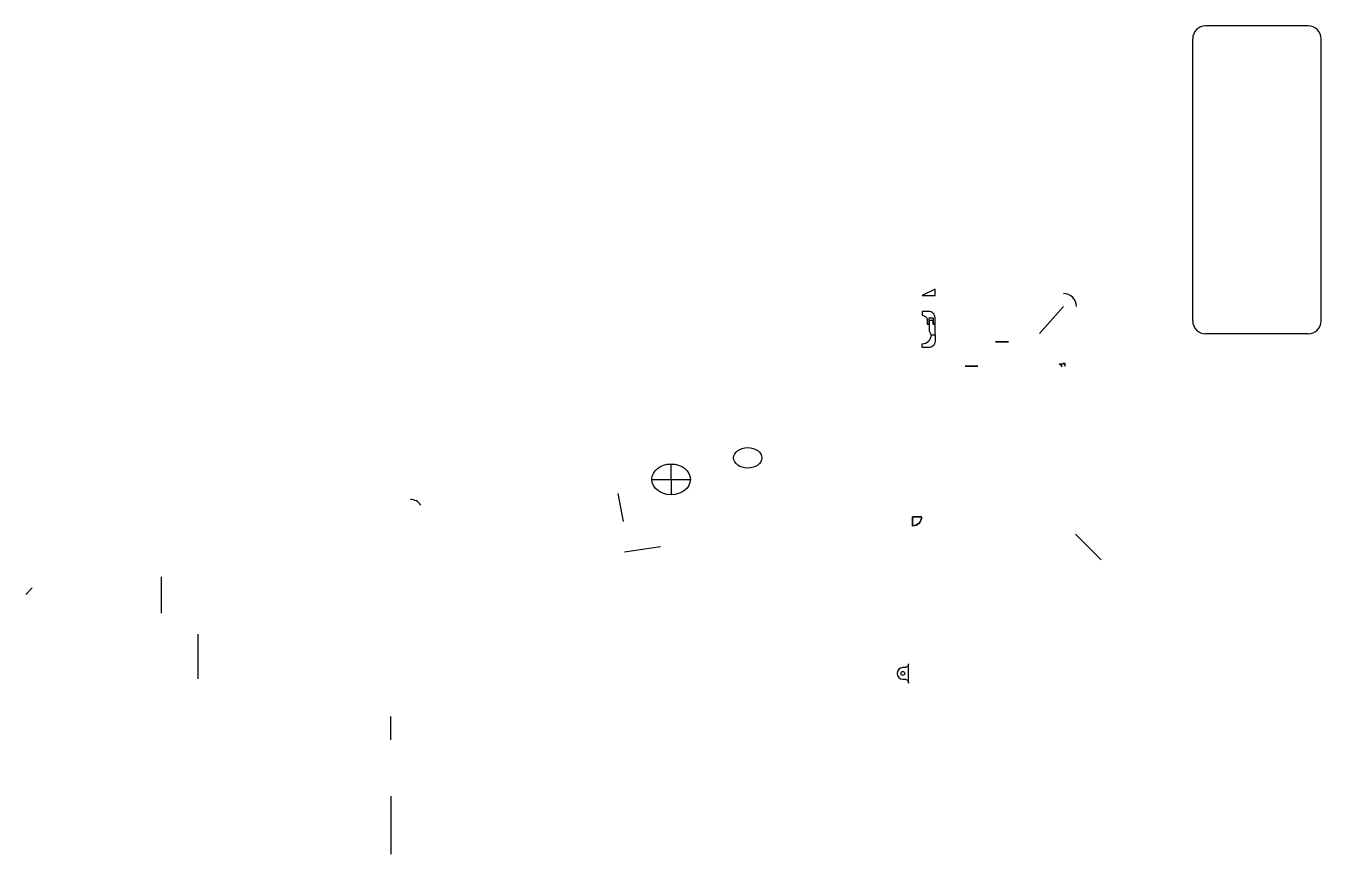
# Model space of a CAD drawing. Header units: millimetres. Extents: x -70 to 939, y -155 to 491.
import ezdxf

# ---------------------------------------------------------------- set-up
doc = ezdxf.new("R2010")
doc.units = ezdxf.units.MM
doc.layers.add('Handle', color=5, linetype='Continuous')
doc.layers.add('PackageV2', color=3, linetype='Continuous')

msp = doc.modelspace()

# ---------------------------------------------------------------- linework, layer by layer
at = {"layer": 'Handle'}
for p, q in [((432.7, 137.2), (432.7, 149.2)), ((417.7, 137.2), (447.7, 137.2)), ((432.7, 137.2), (432.7, 125.2)), ((391.3, 126.3, 20), (395.3, 104.3, 20)), ((396.4, 80.8, 20), (424.4, 84.8, 20)), ((35.6, 41.2, 24.4), (35.6, 61.3, -4.3)), ((64.2, -3.4, 18.7), (64.2, 16.7, -10)), ((214.4, -65.7, -13.1), (214.4, -47.5, -13.1)), ((214.4, -109.8, -12.3), (214.4, -154.9, -12.3)), ((214.4, -110.5, -4.3), (214.4, -141.1, -4.3))]:
    msp.add_line(p, q, dxfattribs=at)
msp.add_arc((229.6, 111.5), 10, 35, 90, dxfattribs=at)
at = {"layer": 'Handle', "extrusion": (-1, 0, -2.22045e-16)}
for centre, radius, start, end in [((-33, 18.7, -35.6), 10, 90, 145), ((-16.7, -10, -64.2), 35, 0, 55)]:
    msp.add_arc(centre, radius, start, end, dxfattribs=at)
at = {"layer": 'Handle'}
for centre, major_axis, ratio in [((492.4, 154), (-11, 0), 0.727273), ((432.7, 137.2), (-15, 0), 0.8)]:
    msp.add_ellipse(centre, major_axis=major_axis, ratio=ratio, dxfattribs=at)
at = {"layer": 'PackageV2'}
for p, q in [((929.1, 490.7), (849.1, 490.7)), ((839.1, 260.7), (839.1, 480.7)), ((939.1, 260.7), (939.1, 480.7)), ((638.4, 285.6), (628.4, 280.6)), ((638.4, 280.6), (638.4, 285.6)), ((628.4, 280.6), (638.4, 280.6)), ((719.7, 250.8), (738.5, 272)), ((929.1, 250.7), (849.1, 250.7)), ((737, 226.9), (735, 226.9)), ((737, 224.9), (737, 226.9)), ((627.9, 108.1), (620.9, 108.1)), ((620.9, 108.1), (620.9, 101.1)), ((747.9, 94.6, 35), (767.9, 74.6, 35)), ((-70, 47.6, 20), (-65, 52.6, 20))]:
    msp.add_line(p, q, dxfattribs=at)
at = {"layer": 'PackageV2', "elevation": -26}
for points in [[(632.2, 258.1), (633.7, 258.1), (633.7, 263.1), (636.9, 263.1), (636.9, 258.1), (638.4, 258.1), (638.4, 263.1, 0.414214), (633.4, 268.1), (628.4, 268.1), (628.4, 265.1, -0.414214), (632.2, 261.3), (632.2, 258.1)], [(635.4, 249.9), (638.4, 249.9), (638.4, 244.9, -0.414214), (633.4, 239.9), (628.4, 239.9), (628.4, 242.9, 0.414214), (635.4, 249.9)]]:
    msp.add_lwpolyline(points, format="xyb", close=True, dxfattribs=at)
msp.add_lwpolyline([(638.4, 249.9), (638.4, 258.1), (636.8, 258.1), (636.8, 261.1), (633.8, 261.1), (633.8, 253.1), (635.4, 249.9), (638.4, 249.9)], close=True, dxfattribs=at)
at = {"layer": 'PackageV2', "extrusion": (0, -1, 2.22045e-16)}
for points, elevation in [([(689.3, 18.2), (690.8, 18.2), (690.8, 23.2), (694, 23.2), (694, 18.2), (695.5, 18.2), (695.5, 23.2, 0.414214), (690.5, 28.2), (685.5, 28.2), (685.5, 25.2, -0.414214), (689.3, 21.4), (689.3, 18.2)], -244.4), ([(668.7, 10), (671.7, 10, -0.414214), (661.7, 0), (661.7, 3, 0.414214), (668.7, 10)], -225.5)]:
    msp.add_lwpolyline(points, format="xyb", close=True, dxfattribs=dict(at, elevation=elevation))
at = {"layer": 'PackageV2', "extrusion": (0, -1, 2.22045e-16), "elevation": -244.4}
msp.add_lwpolyline([(695.5, 10), (695.5, 18.2), (693.9, 18.2), (693.9, 21.2), (690.9, 21.2), (690.9, 13.2), (692.5, 10), (695.5, 10)], close=True, dxfattribs=at)
at = {"layer": 'PackageV2'}
for points in [[(739.6, 225.5), (739.6, 227.5), (737.6, 227.5, -0.414214), (739.6, 225.5)], [(620.9, 108.1), (627.9, 108.1, -0.414214), (620.9, 101.1), (620.9, 108.1)], [(617.7, -21.5), (617.7, -6.5, -0.414214), (614.7, -9.5), (613.2, -9.5, 1), (613.2, -18.5), (614.7, -18.5, -0.414214), (617.7, -21.5)], [(614.7, -14, -1), (611.7, -14, -1), (614.7, -14)]]:
    msp.add_lwpolyline(points, format="xyb", close=True, dxfattribs=at)
for centre, radius, start, end in [((849.1, 480.7), 10, 90, 180), ((929.1, 480.7), 10, 0, 90), ((738.5, 272), 10, 0, 90), ((849.1, 260.7), 10, 180, 270), ((929.1, 260.7), 10, 270, 0), ((735, 224.9), 2, 0, 90), ((620.9, 108.1), 7, 270, 0)]:
    msp.add_arc(centre, radius, start, end, dxfattribs=at)

doc.saveas('drawing.dxf')
